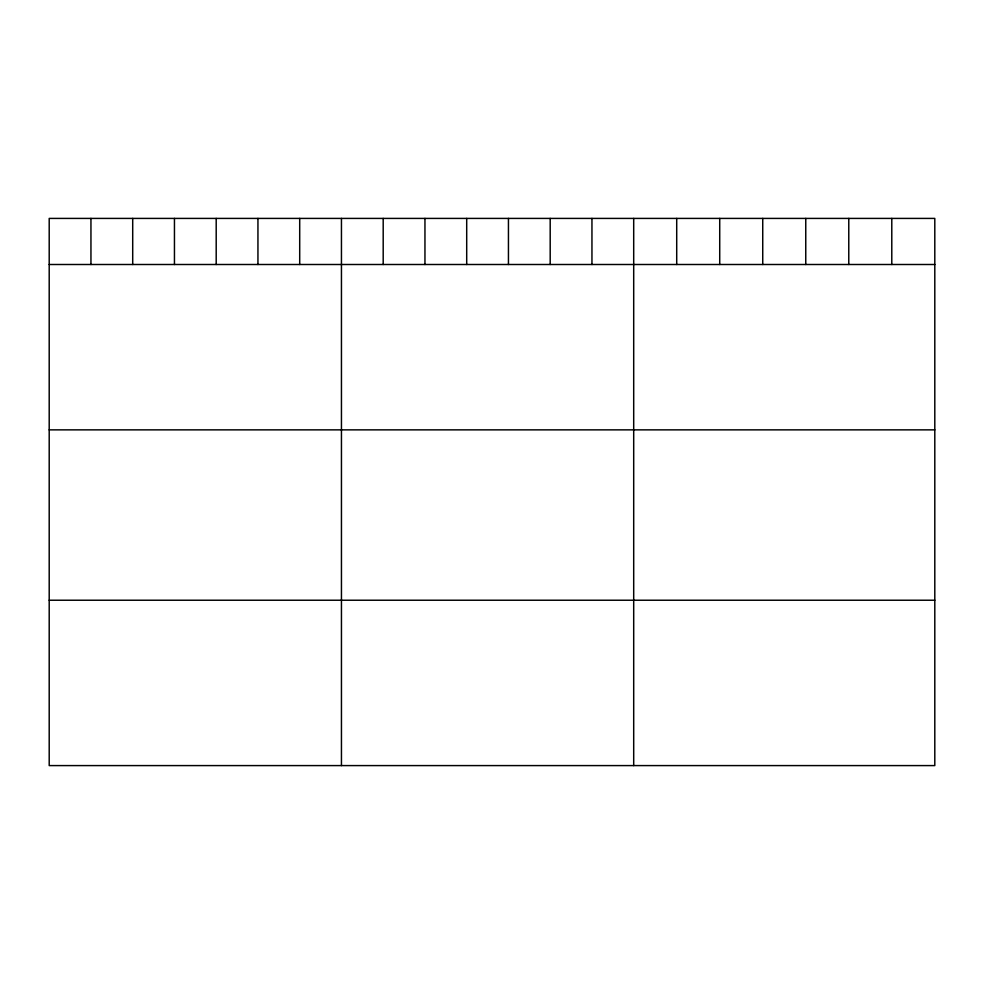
<?xml version="1.0" encoding="UTF-8"?>
<svg xmlns="http://www.w3.org/2000/svg" width="984" height="984" viewBox="0 0 984 984"><rect width="100%" height="100%" fill="white"/><g stroke="black" fill="none" stroke-linecap="round" stroke-linejoin="round"><path stroke-width="1.48" d="M934.8 264.499L934.8 765.589L49.2 765.589L49.2 218.411L934.8 218.411L934.8 264.499L49.2 264.499M49.2 429.86L934.8 429.86M49.2 600.228L934.8 600.228M891.787 218.411L891.787 264.499M848.774 218.411L848.774 264.499M805.761 218.411L805.761 264.499M762.735 218.411L762.735 264.499M719.722 218.411L719.722 264.499M676.709 218.411L676.709 264.499M633.696 218.411L633.696 765.589M591.95 218.411L591.95 264.499M550.191 218.411L550.191 264.499M508.445 218.411L508.445 264.499M466.699 218.411L466.699 264.499M424.953 218.411L424.953 264.499M383.194 218.411L383.194 264.499M341.448 218.411L341.448 765.589M299.702 218.411L299.702 264.499M257.943 218.411L257.943 264.499M216.197 218.411L216.197 264.499M174.451 218.411L174.451 264.499M132.705 218.411L132.705 264.499M90.946 218.411L90.946 264.499"/></g></svg>
